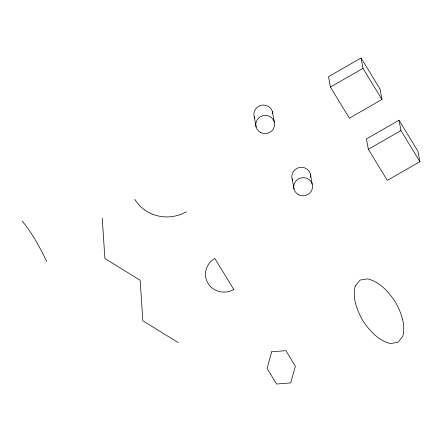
<?xml version="1.0" encoding="UTF-8"?>
<svg xmlns="http://www.w3.org/2000/svg" width="442" height="442" viewBox="0 0 442 442"><rect width="100%" height="100%" fill="white"/><g stroke="black" fill="none" stroke-linecap="round" stroke-linejoin="round"><path stroke-width="0.66" d="M361.092 57.985L328.5 76.698L330.401 87.057L349.368 118.18L381.965 99.467L380.065 89.102L361.092 57.985L362.998 68.344L381.965 99.467M330.401 87.057L362.998 68.344M399.032 120.218L366.435 138.932L368.335 149.297L387.303 180.413L419.9 161.7L417.999 151.341L399.032 120.218L400.933 130.583L419.9 161.7M368.335 149.297L400.933 130.583M178.098 342.522L142.832 320.759L140.164 280.283L104.898 258.526L102.229 218.05M22.1 221.017C32.365 233.067 39.686 247.343 46.741 261.437M310.339 173.855L312.24 184.215M292.145 178.866L294.046 189.226M272.405 111.616L274.305 121.981M254.205 116.627L256.111 126.992M186.386 211.74A37.763 36.261 -10.4 0 1 134.821 199.336M292.803 180.518A9.442 9.067 -10.4 0 1 299.67 167.43A9.442 9.067 -10.4 0 1 310.593 177.386M254.863 118.285A9.442 9.067 -10.4 0 1 261.134 105.318A9.442 9.067 -10.4 0 1 272.736 113.959M355.252 286.029C352.147 298.085 357.014 310.08 362.716 320.555C369.506 330.599 378.087 340.428 390.303 343.528L397.982 342.312L402.778 336.368C405.889 324.306 401.016 312.312 395.314 301.842C388.524 291.792 379.943 281.963 367.727 278.863L360.048 280.079L355.252 286.029M271.742 351.777L267.09 368.457L276.57 384.015L290.709 382.894L295.367 366.214L285.886 350.65L271.742 351.777M233.807 289.538L214.84 258.421A18.879 18.133 -10.4 0 0 208.027 283.333A18.879 18.133 -10.4 0 0 233.807 289.538M298.455 194.662A9.442 9.067 -10.4 0 0 312.571 186.557A9.442 9.067 -10.4 0 0 298.4 178.944A9.442 9.067 -10.4 0 0 298.455 194.662M260.52 132.423A9.442 9.067 -10.4 0 0 274.637 124.324A9.442 9.067 -10.4 0 0 260.465 116.705A9.442 9.067 -10.4 0 0 260.52 132.423"/></g></svg>
